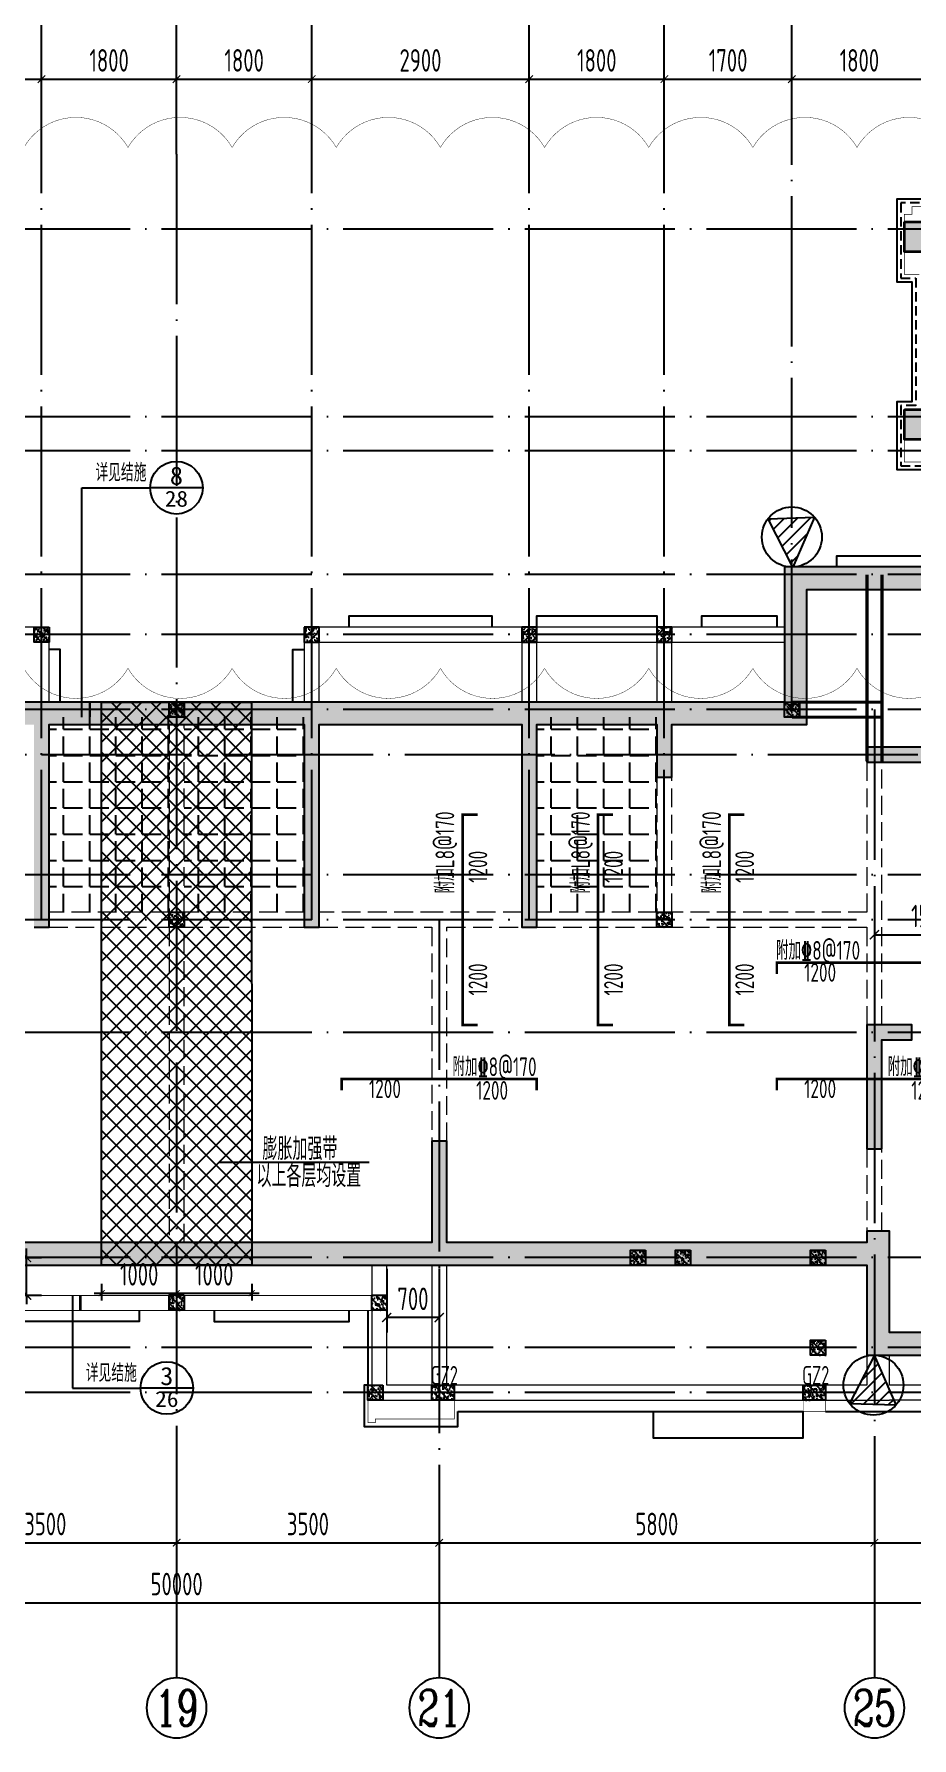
# Model space of a CAD drawing. Extents: x -668857 to 143095, y -247466 to 228182.
# Drawn here: x -192000 to -180300, y 189597 to 212298 of the extents above; entities that cross this region are included whole.
import ezdxf
from ezdxf.enums import TextEntityAlignment as Align

# ---------------------------------------------------------------- set-up
doc = ezdxf.new("R2010")
doc.units = 0
doc.header["$LTSCALE"] = 1000
for name, pattern in [('DASH', [0.35, 0.25, -0.1]), ('DOTE', [2.42, 2, -0.2, 0.02, -0.2]), ('HIDDEN', [0.375, 0.25, -0.125])]:
    doc.linetypes.add(name, pattern=pattern)
doc.layers.get('0').update_dxf_attribs({"linetype": 'CONTINUOUS'})
doc.layers.get('DEFPOINTS').update_dxf_attribs({"linetype": 'CONTINUOUS'})
for name, color, linetype in [('A-AXIS', 1, 'CONTINUOUS'), ('A-DOTE', 10, 'DOTE'), ('AXIS_NUM', 7, 'CONTINUOUS'), ('DIM', 2, 'CONTINUOUS'), ('DIM_IDEN', 67, 'CONTINUOUS'), ('PUB_TEXT', 2, 'CONTINUOUS'), ('ROOF', 183, 'CONTINUOUS'), ('S-B板填充', 251, 'CONTINUOUS'), ('S-B板配筋', 6, 'CONTINUOUS'), ('S-B板配筋号', 7, 'CONTINUOUS'), ('S-L主梁线', 4, 'DASH'), ('S-Q墙填充', 252, 'CONTINUOUS'), ('S-Q墙实线', 6, 'CONTINUOUS'), ('S-Q墙标注', 3, 'CONTINUOUS'), ('S-X详图标注', 3, 'CONTINUOUS'), ('S-Y一般标注', 3, 'CONTINUOUS'), ('S-Z柱填充', 252, 'CONTINUOUS'), ('S-Z柱实线', 6, 'CONTINUOUS'), ('S-板正筋', 2, 'CONTINUOUS'), ('S-构造柱', 212, 'CONTINUOUS'), ('S-构造柱编号', 130, 'CONTINUOUS'), ('S-楼板文字', 7, 'CONTINUOUS'), ('S-洞口边线', 7, 'CONTINUOUS'), ('后浇带', 8, 'CONTINUOUS'), ('看线', 251, 'CONTINUOUS')]:
    doc.layers.add(name, color=color, linetype=linetype)
doc.layers.add('审图修改', color=2, linetype='CONTINUOUS', plot=False)
doc.layers.add('配箍校核', color=34, linetype='CONTINUOUS', plot=False)
doc.styles.add('_TCH_AXIS', font='COMPLEX', dxfattribs={"bigfont": 'GBCBIG'})
doc.styles.add('_TCH_LABEL', font='simhei.ttf')
doc.styles.add('TSSD_Axis', font='complex.shx', dxfattribs={"width": 0.7, "bigfont": 'hztxt.shx'})
doc.styles.add('TSSD_DIMENSION', font='Tssdeng.shx', dxfattribs={"width": 0.7, "bigfont": 'tssdchn.shx'})
doc.styles.add('TSSD_REIN', font='tssdeng.shx', dxfattribs={"width": 0.7, "height": 300, "bigfont": 'tssdchn.shx'})
doc.styles.add('结构文字', font='zstxt.shx', dxfattribs={"width": 0.7, "bigfont": 'zshz.shx'})
doc.dimstyles.new('STRUCK', dxfattribs={"dimtxt": 400, "dimasz": 121, "dimexe": 200, "dimexo": 150, "dimgap": 115, "dimtad": 1, "dimdec": 0, "dimdsep": 46, "dimtxsty": '结构文字', "dimblk": 'ARCHTICK', "dimcen": 400, "dimclrd": 3, "dimclre": 3, "dimclrt": 7, "dimadec": 0, "dimazin": 0, "dimtfac": 1, "dimtdec": 0, "dimtix": 1, "dimtmove": 2, "dimatfit": 3, "dimldrblk": '_DIMX', "dimfxl": 0, "dimtolj": 1, "dimtzin": 0, "dimarcsym": 0})
doc.dimstyles.new('TSSD_100_100', dxfattribs={"dimtxt": 300, "dimasz": 100, "dimexe": 100, "dimexo": 250, "dimgap": 100, "dimtad": 1, "dimdec": 0, "dimzin": 0, "dimdsep": 46, "dimtxsty": 'TSSD_DIMENSION', "dimblk": 'ARCHTICK', "dimcen": 0, "dimdle": 100, "dimclrt": 7, "dimadec": 0, "dimazin": 0, "dimtfac": 1, "dimtdec": 0, "dimtix": 1, "dimtmove": 2, "dimatfit": 3, "dimldrblk": 'ARCHTICK', "dimfxl": 0, "dimtolj": 1, "dimtzin": 0, "dimarcsym": 0})
doc.dimstyles.new('TSSD_100_100$0', dxfattribs={"dimtxt": 300, "dimasz": 80, "dimexe": 100, "dimexo": 250, "dimgap": 100, "dimtad": 1, "dimdec": 0, "dimzin": 0, "dimdsep": 46, "dimtxsty": 'TSSD_DIMENSION', "dimblk": 'ARCHTICK', "dimcen": 0, "dimdle": 100, "dimclrd": 3, "dimclre": 3, "dimclrt": 7, "dimadec": 0, "dimazin": 0, "dimtfac": 1, "dimtdec": 0, "dimtix": 1, "dimtmove": 2, "dimatfit": 3, "dimldrblk": 'ARCHTICK', "dimfxl": 0, "dimtolj": 1, "dimtzin": 0, "dimarcsym": 0})

# ---------------------------------------------------------------- blocks, each defined once
blk = doc.blocks.new('_ArchTick')
at = {"color": 0, "linetype": 'ByBlock', "const_width": 0.15}
blk.add_lwpolyline([(-0.5, -0.5), (0.5, 0.5)], dxfattribs=at)
blk = doc.blocks.new('*D226')
at = {"layer": 'DEFPOINTS', "color": 0}
for p in [(27800, 22100), (24900, 21100), (27800, 21100)]:
    blk.add_point(p, dxfattribs=at)
at = {"layer": 'S-Y一般标注', "color": 0, "lineweight": -2}
for p, q in [((24800, 22100), (27900, 22100)), ((24900, 21350), (24900, 22200)), ((27800, 21350), (27800, 22200))]:
    blk.add_line(p, q, dxfattribs=at)
at = {"layer": 'S-Y一般标注', "color": 0, "lineweight": -2, "xscale": 100, "yscale": 100, "zscale": 100, "rotation": 180}
blk.add_blockref('_ArchTick', (24900, 22100), dxfattribs=at)
at = {"layer": 'S-Y一般标注', "color": 0, "lineweight": -2, "xscale": 100, "yscale": 100, "zscale": 100}
blk.add_blockref('_ArchTick', (27800, 22100), dxfattribs=at)
at = {"layer": 'S-Y一般标注', "color": 7, "insert": (26350, 22350), "char_height": 300, "attachment_point": 5, "style": 'TSSD_DIMENSION'}
blk.add_mtext('\\A1;2900', dxfattribs=at)
blk = doc.blocks.new('*D227')
at = {"layer": 'DEFPOINTS', "color": 0}
for p in [(29600, 22100), (27800, 21100), (29600, 21100)]:
    blk.add_point(p, dxfattribs=at)
at = {"layer": 'S-Y一般标注', "color": 0, "lineweight": -2}
for p, q in [((27700, 22100), (29700, 22100)), ((27800, 21350), (27800, 22200)), ((29600, 21350), (29600, 22200))]:
    blk.add_line(p, q, dxfattribs=at)
at = {"layer": 'S-Y一般标注', "color": 0, "lineweight": -2, "xscale": 100, "yscale": 100, "zscale": 100, "rotation": 180}
blk.add_blockref('_ArchTick', (27800, 22100), dxfattribs=at)
at = {"layer": 'S-Y一般标注', "color": 0, "lineweight": -2, "xscale": 100, "yscale": 100, "zscale": 100}
blk.add_blockref('_ArchTick', (29600, 22100), dxfattribs=at)
at = {"layer": 'S-Y一般标注', "color": 7, "insert": (28700, 22350), "char_height": 300, "attachment_point": 5, "style": 'TSSD_DIMENSION'}
blk.add_mtext('\\A1;1800', dxfattribs=at)
blk = doc.blocks.new('*D228')
at = {"layer": 'DEFPOINTS', "color": 0}
for p in [(31400, 22100), (29600, 21100), (31400, 21100)]:
    blk.add_point(p, dxfattribs=at)
at = {"layer": 'S-Y一般标注', "color": 0, "lineweight": -2}
for p, q in [((29500, 22100), (31500, 22100)), ((29600, 21350), (29600, 22200)), ((31400, 21350), (31400, 22200))]:
    blk.add_line(p, q, dxfattribs=at)
at = {"layer": 'S-Y一般标注', "color": 0, "lineweight": -2, "xscale": 100, "yscale": 100, "zscale": 100, "rotation": 180}
blk.add_blockref('_ArchTick', (29600, 22100), dxfattribs=at)
at = {"layer": 'S-Y一般标注', "color": 0, "lineweight": -2, "xscale": 100, "yscale": 100, "zscale": 100}
blk.add_blockref('_ArchTick', (31400, 22100), dxfattribs=at)
at = {"layer": 'S-Y一般标注', "color": 7, "insert": (30500, 22350), "char_height": 300, "attachment_point": 5, "style": 'TSSD_DIMENSION'}
blk.add_mtext('\\A1;1800', dxfattribs=at)
blk = doc.blocks.new('*D229')
at = {"layer": 'DEFPOINTS', "color": 0}
for p in [(34300, 22100), (31400, 21100), (34300, 21100)]:
    blk.add_point(p, dxfattribs=at)
at = {"layer": 'S-Y一般标注', "color": 0, "lineweight": -2}
for p, q in [((31300, 22100), (34400, 22100)), ((31400, 21350), (31400, 22200)), ((34300, 21350), (34300, 22200))]:
    blk.add_line(p, q, dxfattribs=at)
at = {"layer": 'S-Y一般标注', "color": 0, "lineweight": -2, "xscale": 100, "yscale": 100, "zscale": 100, "rotation": 180}
blk.add_blockref('_ArchTick', (31400, 22100), dxfattribs=at)
at = {"layer": 'S-Y一般标注', "color": 0, "lineweight": -2, "xscale": 100, "yscale": 100, "zscale": 100}
blk.add_blockref('_ArchTick', (34300, 22100), dxfattribs=at)
at = {"layer": 'S-Y一般标注', "color": 7, "insert": (32850, 22350), "char_height": 300, "attachment_point": 5, "style": 'TSSD_DIMENSION'}
blk.add_mtext('\\A1;2900', dxfattribs=at)
blk = doc.blocks.new('*D230')
at = {"layer": 'DEFPOINTS', "color": 0}
for p in [(36100, 22100), (34300, 21100), (36100, 21100)]:
    blk.add_point(p, dxfattribs=at)
at = {"layer": 'S-Y一般标注', "color": 0, "lineweight": -2}
for p, q in [((34200, 22100), (36200, 22100)), ((34300, 21350), (34300, 22200)), ((36100, 21350), (36100, 22200))]:
    blk.add_line(p, q, dxfattribs=at)
at = {"layer": 'S-Y一般标注', "color": 0, "lineweight": -2, "xscale": 100, "yscale": 100, "zscale": 100, "rotation": 180}
blk.add_blockref('_ArchTick', (34300, 22100), dxfattribs=at)
at = {"layer": 'S-Y一般标注', "color": 0, "lineweight": -2, "xscale": 100, "yscale": 100, "zscale": 100}
blk.add_blockref('_ArchTick', (36100, 22100), dxfattribs=at)
at = {"layer": 'S-Y一般标注', "color": 7, "insert": (35200, 22350), "char_height": 300, "attachment_point": 5, "style": 'TSSD_DIMENSION'}
blk.add_mtext('\\A1;1800', dxfattribs=at)
blk = doc.blocks.new('*D231')
at = {"layer": 'DEFPOINTS', "color": 0}
for p in [(37800, 22100), (36100, 21100), (37800, 21100)]:
    blk.add_point(p, dxfattribs=at)
at = {"layer": 'S-Y一般标注', "color": 0, "lineweight": -2}
for p, q in [((36000, 22100), (37900, 22100)), ((36100, 21350), (36100, 22200)), ((37800, 21350), (37800, 22200))]:
    blk.add_line(p, q, dxfattribs=at)
at = {"layer": 'S-Y一般标注', "color": 0, "lineweight": -2, "xscale": 100, "yscale": 100, "zscale": 100, "rotation": 180}
blk.add_blockref('_ArchTick', (36100, 22100), dxfattribs=at)
at = {"layer": 'S-Y一般标注', "color": 0, "lineweight": -2, "xscale": 100, "yscale": 100, "zscale": 100}
blk.add_blockref('_ArchTick', (37800, 22100), dxfattribs=at)
at = {"layer": 'S-Y一般标注', "color": 7, "insert": (36950, 22350), "char_height": 300, "attachment_point": 5, "style": 'TSSD_DIMENSION'}
blk.add_mtext('\\A1;1700', dxfattribs=at)
blk = doc.blocks.new('*D254')
at = {"layer": 'DEFPOINTS', "color": 0}
for p in [(39600, 22100), (37800, 21100), (39600, 21100)]:
    blk.add_point(p, dxfattribs=at)
at = {"layer": 'S-Y一般标注', "color": 0, "lineweight": -2}
for p, q in [((37700, 22100), (39700, 22100)), ((37800, 21350), (37800, 22200)), ((39600, 21350), (39600, 22200))]:
    blk.add_line(p, q, dxfattribs=at)
at = {"layer": 'S-Y一般标注', "color": 0, "lineweight": -2, "xscale": 100, "yscale": 100, "zscale": 100, "rotation": 180}
blk.add_blockref('_ArchTick', (37800, 22100), dxfattribs=at)
at = {"layer": 'S-Y一般标注', "color": 0, "lineweight": -2, "xscale": 100, "yscale": 100, "zscale": 100}
blk.add_blockref('_ArchTick', (39600, 22100), dxfattribs=at)
at = {"layer": 'S-Y一般标注', "color": 7, "insert": (38700, 22350), "char_height": 300, "attachment_point": 5, "style": 'TSSD_DIMENSION'}
blk.add_mtext('\\A1;1800', dxfattribs=at)
blk = doc.blocks.new('*D259')
at = {"layer": 'DEFPOINTS', "color": 0}
for p in [(26100, 3600), (29600, 3600), (29600, 2600)]:
    blk.add_point(p, dxfattribs=at)
at = {"layer": 'S-Y一般标注', "color": 0, "lineweight": -2}
for p, q in [((26100, 3350), (26100, 2500)), ((29600, 3350), (29600, 2500)), ((26000, 2600), (29700, 2600))]:
    blk.add_line(p, q, dxfattribs=at)
at = {"layer": 'S-Y一般标注', "color": 0, "lineweight": -2, "xscale": 100, "yscale": 100, "zscale": 100, "rotation": 180}
blk.add_blockref('_ArchTick', (26100, 2600), dxfattribs=at)
at = {"layer": 'S-Y一般标注', "color": 0, "lineweight": -2, "xscale": 100, "yscale": 100, "zscale": 100}
blk.add_blockref('_ArchTick', (29600, 2600), dxfattribs=at)
at = {"layer": 'S-Y一般标注', "color": 7, "insert": (27850, 2850), "char_height": 300, "attachment_point": 5, "style": 'TSSD_DIMENSION'}
blk.add_mtext('\\A1;3500', dxfattribs=at)
blk = doc.blocks.new('ts_axno')
at = {"color": 0, "linetype": 'ByBlock', "lineweight": -2}
blk.add_circle((0, 0), 0.5, dxfattribs=at)
at = {"color": 0, "linetype": 'ByBlock', "lineweight": -2, "style": 'TSSD_Axis', "width": 0.7}
blk.add_attdef('A', text='', height=0.6, dxfattribs=at).set_placement((0, 0), align=Align.MIDDLE_CENTER)
blk = doc.blocks.new('*D260')
at = {"layer": 'DEFPOINTS', "color": 0}
for p in [(33100, 3600), (38900, 3600), (38900, 2600)]:
    blk.add_point(p, dxfattribs=at)
at = {"layer": 'S-Y一般标注', "color": 0, "lineweight": -2}
for p, q in [((33100, 3350), (33100, 2500)), ((38900, 3350), (38900, 2500)), ((33000, 2600), (39000, 2600))]:
    blk.add_line(p, q, dxfattribs=at)
at = {"layer": 'S-Y一般标注', "color": 0, "lineweight": -2, "xscale": 100, "yscale": 100, "zscale": 100, "rotation": 180}
blk.add_blockref('_ArchTick', (33100, 2600), dxfattribs=at)
at = {"layer": 'S-Y一般标注', "color": 0, "lineweight": -2, "xscale": 100, "yscale": 100, "zscale": 100}
blk.add_blockref('_ArchTick', (38900, 2600), dxfattribs=at)
at = {"layer": 'S-Y一般标注', "color": 7, "insert": (36000, 2850), "char_height": 300, "attachment_point": 5, "style": 'TSSD_DIMENSION'}
blk.add_mtext('\\A1;5800', dxfattribs=at)
blk = doc.blocks.new('*D264')
at = {"layer": 'DEFPOINTS', "color": 0}
for p in [(4600, 3600), (54600, 3600), (54600, 1800)]:
    blk.add_point(p, dxfattribs=at)
at = {"layer": 'S-Y一般标注', "color": 0, "lineweight": -2}
for p, q in [((4600, 3350), (4600, 1700)), ((54600, 3350), (54600, 1700)), ((4500, 1800), (54700, 1800))]:
    blk.add_line(p, q, dxfattribs=at)
at = {"layer": 'S-Y一般标注', "color": 0, "lineweight": -2, "xscale": 100, "yscale": 100, "zscale": 100, "rotation": 180}
blk.add_blockref('_ArchTick', (4600, 1800), dxfattribs=at)
at = {"layer": 'S-Y一般标注', "color": 0, "lineweight": -2, "xscale": 100, "yscale": 100, "zscale": 100}
blk.add_blockref('_ArchTick', (54600, 1800), dxfattribs=at)
at = {"layer": 'S-Y一般标注', "color": 7, "insert": (29600, 2050), "char_height": 300, "attachment_point": 5, "style": 'TSSD_DIMENSION'}
blk.add_mtext('\\A1;50000', dxfattribs=at)
blk = doc.blocks.new('*D267')
at = {"layer": 'DEFPOINTS', "color": 0}
for p in [(29600, 3600), (33100, 3600), (33100, 2600)]:
    blk.add_point(p, dxfattribs=at)
at = {"layer": 'S-Y一般标注', "color": 0, "lineweight": -2}
for p, q in [((29600, 3350), (29600, 2500)), ((33100, 3350), (33100, 2500)), ((29500, 2600), (33200, 2600))]:
    blk.add_line(p, q, dxfattribs=at)
at = {"layer": 'S-Y一般标注', "color": 0, "lineweight": -2, "xscale": 100, "yscale": 100, "zscale": 100, "rotation": 180}
blk.add_blockref('_ArchTick', (29600, 2600), dxfattribs=at)
at = {"layer": 'S-Y一般标注', "color": 0, "lineweight": -2, "xscale": 100, "yscale": 100, "zscale": 100}
blk.add_blockref('_ArchTick', (33100, 2600), dxfattribs=at)
at = {"layer": 'S-Y一般标注', "color": 7, "insert": (31350, 2850), "char_height": 300, "attachment_point": 5, "style": 'TSSD_DIMENSION'}
blk.add_mtext('\\A1;3500', dxfattribs=at)
blk = doc.blocks.new('*D268')
at = {"layer": 'DEFPOINTS', "color": 0}
for p in [(38900, 3600), (40850, 3600), (40850, 2600)]:
    blk.add_point(p, dxfattribs=at)
at = {"layer": 'S-Y一般标注', "color": 0, "lineweight": -2}
for p, q in [((38900, 3350), (38900, 2500)), ((40850, 3350), (40850, 2500)), ((38800, 2600), (40950, 2600))]:
    blk.add_line(p, q, dxfattribs=at)
at = {"layer": 'S-Y一般标注', "color": 0, "lineweight": -2, "xscale": 100, "yscale": 100, "zscale": 100, "rotation": 180}
blk.add_blockref('_ArchTick', (38900, 2600), dxfattribs=at)
at = {"layer": 'S-Y一般标注', "color": 0, "lineweight": -2, "xscale": 100, "yscale": 100, "zscale": 100}
blk.add_blockref('_ArchTick', (40850, 2600), dxfattribs=at)
at = {"layer": 'S-Y一般标注', "color": 7, "insert": (39875, 2850), "char_height": 300, "attachment_point": 5, "style": 'TSSD_DIMENSION'}
blk.add_mtext('\\A1;1950', dxfattribs=at)
blk = doc.blocks.new('20210803.08135812')
at = {"color": 1, "const_width": 8}
for points in [[(35150, 15500), (34950, 15500), (34950, 16300), (35050, 16300), (35050, 16400), (35340, 16400), (35340, 16400), (35460, 16400), (35460, 16400), (35750, 16400), (35750, 16300), (35850, 16300), (35850, 16200)], [(35150, 13700), (34950, 13700), (34950, 13000), (35450, 13000)]]:
    blk.add_lwpolyline(points, dxfattribs=at)
at = {"color": 30, "const_width": 8}
for points in [[(27800, 500), (27800, 200), (27900, 200), (27900, 250), (28950, 250), (28950, 500)], [(33600, 500), (33600, 350), (33900, 350), (33900, 500)]]:
    blk.add_lwpolyline(points, dxfattribs=at)
at = {"layer": '看线', "color": 201}
for points in [[(35950, 16200), (35950, 16500), (34850, 16500), (34850, 15400), (35050, 15400), (35050, 13800), (34850, 13800), (34850, 12900), (35450, 12900)], [(27800, 700), (27750, 700), (27750, 150), (29000, 150), (29000, 350)]]:
    blk.add_lwpolyline(points, dxfattribs=at)
at = {"layer": '看线', "color": 201, "linetype": 'HIDDEN', "ltscale": 0.5}
blk.add_lwpolyline([(35900, 16200), (35900, 16450), (34900, 16450), (34900, 15450), (35100, 15450), (35100, 13750), (34900, 13750), (34900, 12950), (35450, 12950)], dxfattribs=at)
at = {"layer": '看线', "color": 202, "ltscale": 0.5}
for points in [[(34050, 11600), (34050, 11750), (35250, 11750), (35250, 11600)], [(27550, 10800), (27550, 10950), (29450, 10950), (29450, 10800)], [(30050, 10800), (30050, 10950), (31650, 10950), (31650, 10800)], [(32250, 10800), (32250, 10950), (33250, 10950), (33250, 10800)], [(23700, 9800), (23700, 10500), (23550, 10500)], [(26800, 9800), (26800, 10500), (26950, 10500)], [(24750, 1700), (24750, 1550), (22950, 1550), (22950, 1700)], [(25750, 1700), (25750, 1550), (27550, 1550), (27550, 1700)], [(27800, 1700), (27800, 700)], [(29000, 350), (33600, 350)], [(31600, 350), (31600, 0), (33600, 0), (33600, 350)], [(33900, 350), (35200, 350)]]:
    blk.add_lwpolyline(points, dxfattribs=at)
blk = doc.blocks.new('20210807.15313460')
at = {"layer": 'S-Q墙填充', "ltscale": 0.5}
h = blk.add_hatch(dxfattribs=at)
h.set_pattern_fill('ARMORED', color=252, scale=30, style=0)
h.set_pattern_definition([(50, (11951.9, 28771.39), (215.17805, -18.82564), [22.5, -247.5]), (355, (11951.9, 28771.4), (-41.6254, 225.65764), [18, -198]), (100.4514, (11969.82, 28769.82), (173.5528, 206.83186), [19.12206, -210.34263]), (46.1842, (11951.9, 28831.4), (320.1723, -49.6557), [33.75, -371.25]), (96.6356, (11978.57, 28827.25), (280.3988, 292.2354), [28.6831, -315.5139]), (351.1842, (11951.9, 28831.4), (280.3986, 292.2356), [27, -297]), (21, (11981.9, 28816.39), (179.07212, -120.78567), [22.5, -247.5]), (326, (11981.9, 28816.4), (72.9946, 217.545), [18, -198]), (71.4514, (11996.82, 28806.32), (252.0668, 96.75915), [19.12206, -210.34263]), (37.5, (11951.89, 28771.39), (3.647957, 99.868156), [0, -195.6, 0, -201, 0, -198.75]), (7.5, (11951.89, 28771.39), (78.92086, 118.32351), [0, -114.6, 0, -191.1, 0, -75.75]), (327.5, (11884.99, 28771.39), (160.14673, -6.76646), [0, -75, 0, -234, 0, -310.5]), (317.5, (11855, 28771.39), (174.95585, 30.0315), [0, -97.5, 0, -155.4, 0, -220.5]), (45, (11951.9, 28771.39), (-106.06602, 106.06602), [])])
h.paths.add_polyline_path([(111116, 66140), (109616, 66140), (109216, 66140), (106316, 66140), (105866, 66140), (104966, 66140), (104516, 66140), (102916, 66140), (102916, 67040), (102916, 67940), (102366, 67940), (100716, 67940), (100116, 67942), (100115, 68190), (96916, 68190), (96916, 67940), (96316, 67940), (94716, 67940), (94116, 67940), (94116, 67040), (94116, 66140), (81316, 66140), (80866, 66140), (79966, 66140), (79516, 66140), (77916, 66140), (77916, 67040), (77916, 67940), (77366, 67940), (75715, 67940), (75116, 67940), (75116, 68190), (71916, 68190), (71916, 67940), (71316, 67940), (69716, 67940), (69116, 67940), (69116, 67040), (69116, 66140), (60916, 66140), (60916, 63240), (60916, 60640), (60916, 58640), (63616, 58640), (70116, 58639), (70116, 57440), (71166, 57440), (73516, 57440), (75866, 57440), (76916, 57440), (76916, 58640), (82516, 58640), (83416, 58640), (86016, 58640), (88616, 58640), (89516, 58640), (95216, 58640), (95216, 57440), (96166, 57440), (98516, 57440), (100866, 57440), (101816, 57440), (101816, 58640), (107516, 58640), (108416, 58640), (111116, 58640)])
h.paths.add_polyline_path([(64616, 58940), (64616, 60290), (64416, 60290), (64416, 58940), (63616, 58940), (61216, 58940), (61216, 60640), (61216, 63140), (61816, 63140), (61816, 63340), (61216, 63340), (61216, 65840), (61516, 65840), (62416, 65840), (62716, 65840), (62716, 65290), (62916, 65290), (62916, 65840), (65616, 65840), (65616, 63140), (65816, 63140), (65816, 65840), (66166, 65840), (67066, 65840), (67416, 65840), (67416, 65140), (67616, 65140), (67616, 65840), (69416, 65840), (69416, 67040), (69416, 67640), (69716, 67640), (71316, 67640), (72016, 67640), (72016, 66540), (72216, 66540), (72216, 67840), (72216, 67890), (74816, 67890), (74816, 67840), (74816, 66540), (75016, 66540), (75016, 67640), (75715, 67640), (77366, 67640), (77616, 67640), (77616, 67040), (77616, 65840), (79416, 65840), (79416, 65140), (79616, 65140), (79616, 65840), (79966, 65840), (80866, 65840), (81216, 65840), (81216, 63140), (81416, 63140), (81416, 65840), (84116, 65840), (84116, 63140), (84316, 63140), (84316, 65840), (84616, 65840), (85616, 65840), (85916, 65840), (85916, 65840), (86116, 65840), (86116, 65840), (86416, 65840), (87416, 65840), (87716, 65840), (87716, 63139), (87916, 63139), (87916, 65840), (90616, 65840), (90616, 63140), (90816, 63140), (90816, 65840), (91166, 65840), (92066, 65840), (92416, 65840), (92416, 65140), (92616, 65140), (92616, 65840), (94416, 65840), (94416, 67040), (94416, 67640), (94716, 67640), (96316, 67640), (97016, 67640), (97016, 66540), (97216, 66540), (97216, 67890), (99816, 67890), (99816, 66540), (100016, 66540), (100016, 67640), (100716, 67640), (102366, 67640), (102616, 67640), (102616, 67040), (102616, 65840), (104416, 65840), (104416, 65140), (104616, 65140), (104616, 65840), (104966, 65840), (105866, 65840), (106216, 65840), (106216, 63140), (106416, 63140), (106416, 65840), (109116, 65840), (109116, 65290), (109316, 65290), (109316, 65840), (109616, 65840), (110516, 65840), (110816, 65840), (110816, 63340), (110216, 63340), (110216, 63140), (110816, 63140), (110816, 60640), (110816, 58940), (108416, 58940), (107616, 58940), (107616, 60290), (107416, 60290), (107416, 58940), (101816, 58940), (101816, 59090), (101516, 59090), (101516, 58740), (101516, 57740), (100866, 57740), (98516, 57740), (96166, 57740), (95516, 57740), (95516, 58740), (95516, 59090), (95216, 59090), (95216, 58940), (89616, 58940), (89616, 60290), (89416, 60290), (89416, 58940), (88616, 58940), (86016, 58940), (83416, 58940), (82616, 58940), (82616, 60290), (82416, 60290), (82416, 58940), (76916, 58939), (76916, 59090), (76616, 59090), (76616, 58739), (76616, 57740), (75866, 57740), (73516, 57740), (71166, 57740), (70416, 57740), (70416, 58739), (70416, 59090), (70116, 59090), (70116, 58939)], flags=16)
at = {"layer": 'S-Q墙填充'}
h = blk.add_hatch(color=252, dxfattribs=at)
h.dxf.hatch_style = 1
h.paths.add_polyline_path([(95216, 65340), (96816, 65340), (97216, 65340), (97216, 65840), (97016, 65840), (97016, 65540), (96816, 65540), (95216, 65540)])
h = blk.add_hatch(color=252, dxfattribs=at)
h.dxf.hatch_style = 1
h.paths.add_polyline_path([(95416, 60189), (95416, 61640), (95816, 61640), (95816, 61840), (95216, 61840), (95216, 60189)])
at = {"layer": 'S-Z柱填充'}
for points in [[(95716, 72540), (96116, 72540), (96116, 72140), (95716, 72140)], [(95716, 70040), (96116, 70040), (96116, 69640), (95716, 69640)]]:
    blk.add_hatch(color=256, dxfattribs=at).paths.add_polyline_path(points)
at = {"layer": 'S-L主梁线', "linetype": 'ByBlock', "lineweight": 18}
for p, q in [((84316, 67140), (81316, 67140)), ((84316, 66140), (84316, 67140)), ((87716, 67140), (87716, 66140)), ((90716, 67140), (87716, 67140)), ((92516, 67140), (90716, 67140)), ((94116, 67140), (92516, 67140)), ((87916, 66940), (90616, 66940)), ((87916, 66140), (87916, 66940)), ((90616, 66940), (90616, 66140)), ((90816, 66940), (92416, 66940)), ((90816, 66140), (90816, 66940)), ((92416, 66940), (92416, 66140)), ((92616, 66940), (94116, 66940)), ((92616, 66140), (92616, 66940)), ((88616, 58640), (88616, 56840)), ((88816, 57040), (88816, 58640)), ((89416, 58640), (89416, 57040)), ((89616, 57040), (89616, 58640)), ((83416, 58235), (88616, 58240)), ((83416, 58035), (88616, 58040)), ((95216, 57440), (95216, 57040)), ((95516, 57040), (95516, 57440)), ((89416, 57040), (88816, 57040)), ((95216, 57040), (89616, 57040)), ((101516, 57040), (95516, 57040)), ((88616, 56840), (89516, 56840)), ((89516, 56840), (95516, 56840)), ((101516, 56840), (95516, 56840))]:
    blk.add_line(p, q, dxfattribs=at)
at = {"layer": 'S-L主梁线', "linetype": 'DASH', "lineweight": 18}
for p, q in [((85916, 65840), (85916, 63340)), ((86116, 63340), (86116, 65840)), ((95216, 65340), (95216, 63340)), ((95416, 63240), (95416, 65340)), ((92416, 65140), (92416, 63340)), ((92616, 63340), (92616, 65140)), ((85916, 63340), (84316, 63340)), ((87716, 63340), (86116, 63340)), ((89516, 63340), (87916, 63340)), ((90616, 63340), (89516, 63340)), ((92416, 63340), (90816, 63340)), ((95216, 63340), (92616, 63340)), ((84316, 63140), (85916, 63140)), ((85916, 63140), (85916, 58940)), ((86116, 63140), (87716, 63140)), ((86116, 58940), (86116, 63140)), ((87916, 63140), (89416, 63140)), ((89416, 63140), (89416, 60290)), ((89616, 63140), (90616, 63140)), ((89616, 60290), (89616, 63140)), ((90816, 63140), (92516, 63140)), ((92516, 63140), (95216, 63140)), ((95216, 63140), (95216, 61840)), ((95416, 61840), (95416, 63240)), ((95216, 60189), (95216, 59090)), ((95416, 59090), (95416, 60189))]:
    blk.add_line(p, q, dxfattribs=at)
at = {"layer": 'S-Q墙实线'}
for points in [[(96916, 67940), (94116, 67940), (94116, 66140), (81316, 66140), (80866, 66140), (79966, 66140), (79516, 66140), (77916, 66140), (77916, 67940), (75116, 67940), (75116, 68190), (71916, 68190), (71916, 67940), (69116, 67940), (69116, 66140), (60916, 66140)], [(60916, 58640), (70116, 58639), (70116, 57440), (70966, 57440), (73516, 57440), (76066, 57440), (76916, 57440), (76916, 58640), (95216, 58640), (95216, 57440), (101816, 57440)], [(101516, 57740), (95516, 57740), (95516, 59090), (95216, 59090), (95216, 58940), (89616, 58940), (89616, 60290), (89416, 60290), (89416, 58940), (88716, 58940), (88616, 58940), (86016, 58940), (83416, 58940)], [(84116, 63140), (84316, 63140), (84316, 65840), (87716, 65840), (87716, 63140), (87916, 63140), (87916, 65840), (90616, 65840), (90616, 63140), (90816, 63140), (90816, 65840), (91166, 65840), (92066, 65840), (92416, 65840), (92416, 65140), (92616, 65140), (92616, 65840), (94416, 65840), (94416, 67040), (94416, 67640), (97016, 67640)]]:
    blk.add_lwpolyline(points, dxfattribs=at)
for points in [[(95216, 65340), (96816, 65340), (97216, 65340), (97216, 65840), (97016, 65840), (97016, 65540), (96816, 65540), (95216, 65540)], [(95416, 60189), (95416, 61640), (95816, 61640), (95816, 61840), (95216, 61840), (95216, 60189)]]:
    blk.add_lwpolyline(points, close=True, dxfattribs=at)
at = {"layer": 'S-Z柱实线', "lineweight": 35}
for points in [[(95716, 72540), (96116, 72540), (96116, 72140), (95716, 72140)], [(95716, 70040), (96116, 70040), (96116, 69640), (95716, 69640)]]:
    blk.add_lwpolyline(points, close=True, dxfattribs=at)
blk = doc.blocks.new('20210730.02141516')
at = {"layer": 'S-构造柱'}
h = blk.add_hatch(dxfattribs=at)
h.set_pattern_fill('ARMORED', color=256, scale=15, angle=-90, style=0)
h.set_pattern_definition([(320, (-154189.41, 3278673.45), (-9.4128202, -107.5890274), [11.25, -123.75]), (265, (-154189.41, 3278673.45), (112.82882, 20.8127), [9, -99]), (10.4514, (-154190.19, 3278664.49), (103.4159313, -86.7764073), [9.5610285, -105.1713168]), (316.1842, (-154159.41, 3278673.45), (-24.827852, -160.0861573), [16.875, -185.625]), (6.6356, (-154161.48, 3278660.11), (146.117681, -140.199406), [14.341543, -157.75695]), (261.1842, (-154159.41, 3278673.45), (146.11779, -140.199292), [13.5, -148.5]), (291, (-154166.91, 3278658.45), (-60.3928336, -89.5360578), [11.25, -123.75]), (236, (-154166.91, 3278658.45), (108.7725068, -36.4972998), [9, -99]), (341.4514, (-154171.94, 3278650.99), (48.3795745, -126.0333943), [9.5610285, -105.1713168]), (307.5, (-154189.41, 3278673.454), (49.93407807, -1.8239783), [0, -97.8, 0, -100.5, 0, -99.375]), (277.5, (-154189.41, 3278673.454), (59.1617568, -39.4604306), [0, -57.3, 0, -95.55, 0, -37.875]), (237.5, (-154189.41, 3278706.904), (-3.38323076, -80.07336543), [0, -37.5, 0, -117, 0, -155.25]), (227.5, (-154189.41, 3278721.904), (15.0157473, -87.4779254), [0, -48.75, 0, -77.7, 0, -110.25]), (315, (-154189.41, 3278673.454), (53.0330086, 53.0330086), [])])
h.paths.add_polyline_path([(200, 200), (200, 0), (0, 0), (0, 200)])
blk.add_lwpolyline([(200, 200), (200, 0), (0, 0), (0, 200)], close=True, dxfattribs=at)
blk = doc.blocks.new('20210809.18224761')
at = {"layer": 'S-构造柱'}
h = blk.add_hatch(dxfattribs=at)
h.set_pattern_fill('ARMORED', color=256, scale=15, angle=-90, style=0)
h.set_pattern_definition([(320, (-154189.41, 3278673.45), (-9.4128202, -107.5890274), [11.25, -123.75]), (265, (-154189.41, 3278673.45), (112.82882, 20.8127), [9, -99]), (10.4514, (-154190.19, 3278664.49), (103.4159313, -86.7764073), [9.5610285, -105.1713168]), (316.1842, (-154159.41, 3278673.45), (-24.827852, -160.0861573), [16.875, -185.625]), (6.6356, (-154161.48, 3278660.11), (146.117681, -140.199406), [14.341543, -157.75695]), (261.1842, (-154159.41, 3278673.45), (146.11779, -140.199292), [13.5, -148.5]), (291, (-154166.91, 3278658.45), (-60.3928336, -89.5360578), [11.25, -123.75]), (236, (-154166.91, 3278658.45), (108.7725068, -36.4972998), [9, -99]), (341.4514, (-154171.94, 3278650.99), (48.3795745, -126.0333943), [9.5610285, -105.1713168]), (307.5, (-154189.41, 3278673.454), (49.93407807, -1.8239783), [0, -97.8, 0, -100.5, 0, -99.375]), (277.5, (-154189.41, 3278673.454), (59.1617568, -39.4604306), [0, -57.3, 0, -95.55, 0, -37.875]), (237.5, (-154189.41, 3278706.904), (-3.38323076, -80.07336543), [0, -37.5, 0, -117, 0, -155.25]), (227.5, (-154189.41, 3278721.904), (15.0157473, -87.4779254), [0, -48.75, 0, -77.7, 0, -110.25]), (315, (-154189.41, 3278673.454), (53.0330086, 53.0330086), [])])
h.paths.add_polyline_path([(300, 200), (300, 0), (0, 0), (0, 200)])
blk.add_lwpolyline([(300, 200), (300, 0), (0, 0), (0, 200)], close=True, dxfattribs=at)
blk = doc.blocks.new('20210809.18235135')
at = {"layer": '配箍校核'}
blk.add_blockref('20210809.18224761', (12, 0), dxfattribs=at)
at = {"layer": 'S-构造柱编号', "color": 2, "linetype": 'ByBlock', "style": 'TSSD_REIN', "width": 0.65}
blk.add_text('GZ2', height=250, dxfattribs=at).set_placement((0, 206, 0))
blk = doc.blocks.new('20210809.18285270')
at = {"layer": 'ROOF'}
for p in [(23200, 10100), (25000, 9100), (25000, 6300), (31500, 6300), (31150, 1800), (31750, 1800), (33550, 1800), (25000, 1200)]:
    blk.add_blockref('20210730.02141516', p, dxfattribs=at)
at = {"layer": 'ROOF', "xscale": -1, "rotation": 4.61764226855621e-08}
for p in [(27000, 10100), (29900, 10100), (31700, 10100)]:
    blk.add_blockref('20210730.02141516', p, dxfattribs=at)
at = {"layer": 'ROOF', "rotation": 359.9999999538236}
for p in [(33200, 9100), (27700, 1200), (33550, 600), (27650, 0)]:
    blk.add_blockref('20210730.02141516', p, dxfattribs=at)
at = {"layer": '配箍校核'}
for p in [(28488, 0), (33438, 0)]:
    blk.add_blockref('20210809.18235135', p, dxfattribs=at)
blk = doc.blocks.new('*D475')
at = {"layer": 'DEFPOINTS', "color": 0}
for p in [(-186959, 202189), (-186259, 202189), (-186959, 201389)]:
    blk.add_point(p, dxfattribs=at)
at = {"layer": 'S-Q墙标注', "color": 3, "lineweight": -2}
for p, q in [((-186959, 202039), (-186959, 201189)), ((-186259, 202039), (-186259, 201189)), ((-186259, 201389), (-186959, 201389))]:
    blk.add_line(p, q, dxfattribs=at)
at = {"layer": 'S-Q墙标注', "color": 3, "lineweight": -2, "xscale": 121, "yscale": 121, "zscale": 121, "rotation": 180}
blk.add_blockref('_ArchTick', (-186959, 201389), dxfattribs=at)
at = {"layer": 'S-Q墙标注', "color": 3, "lineweight": -2, "xscale": 121, "yscale": 121, "zscale": 121}
blk.add_blockref('_ArchTick', (-186259, 201389), dxfattribs=at)
at = {"layer": 'S-Q墙标注', "color": 7, "insert": (-186609, 201639), "char_height": 300, "attachment_point": 5, "style": 'TSSD_REIN'}
blk.add_mtext('\\A1;700', dxfattribs=at)
blk = doc.blocks.new('_DIMX')
blk.add_line((-150, 0), (150, 0))
at = {"const_width": 50}
blk.add_lwpolyline([(-70, -70), (70, 70)], dxfattribs=at)
blk = doc.blocks.new('*D476')
at = {"layer": 'DEFPOINTS', "color": 0}
for p in [(-180458, 207289), (-178959, 207289), (-178959, 206489)]:
    blk.add_point(p, dxfattribs=at)
at = {"layer": 'S-Q墙标注', "color": 3, "lineweight": -2}
for p, q in [((-180458, 207139), (-180458, 206289)), ((-178959, 207139), (-178959, 206289)), ((-180458, 206489), (-178959, 206489))]:
    blk.add_line(p, q, dxfattribs=at)
at = {"layer": 'S-Q墙标注', "color": 3, "lineweight": -2, "xscale": 121, "yscale": 121, "zscale": 121, "rotation": 180}
blk.add_blockref('_ArchTick', (-180458, 206489), dxfattribs=at)
at = {"layer": 'S-Q墙标注', "color": 3, "lineweight": -2, "xscale": 121, "yscale": 121, "zscale": 121}
blk.add_blockref('_ArchTick', (-178959, 206489), dxfattribs=at)
at = {"layer": 'S-Q墙标注', "color": 7, "insert": (-179709, 206739), "char_height": 300, "attachment_point": 5, "style": 'TSSD_REIN'}
blk.add_mtext('\\A1;1500', dxfattribs=at)
blk = doc.blocks.new('*D483')
at = {"layer": 'DEFPOINTS', "color": 0}
for p in [(-192559, 202189), (-191759, 202189), (-192559, 201689)]:
    blk.add_point(p, dxfattribs=at)
at = {"layer": 'S-Q墙标注', "color": 3, "lineweight": -2}
for p, q in [((-191759, 202189), (-191759, 202310)), ((-192409, 202189), (-191559, 202189)), ((-191759, 201689), (-191759, 202189)), ((-192409, 201689), (-191559, 201689)), ((-191759, 201689), (-191759, 201568))]:
    blk.add_line(p, q, dxfattribs=at)
at = {"layer": 'S-Q墙标注', "color": 3, "lineweight": -2, "xscale": 121, "yscale": 121, "zscale": 121}
for p, rotation in [((-191759, 202189), 270), ((-191759, 201689), 90)]:
    blk.add_blockref('_ArchTick', p, dxfattribs=dict(at, rotation=rotation))
at = {"layer": 'S-Q墙标注', "color": 7, "insert": (-192009, 201939), "char_height": 300, "attachment_point": 5, "rotation": 90, "style": 'TSSD_REIN'}
blk.add_mtext('\\A1;500', dxfattribs=at)
blk = doc.blocks.new('*D894')
at = {"layer": 'DEFPOINTS', "color": 0}
for p in [(-191100, 195897), (-190100, 195897), (-190100, 195524)]:
    blk.add_point(p, dxfattribs=at)
at = {"layer": 'DIM', "color": 3, "lineweight": -2}
for p, q in [((-191200, 195524), (-190000, 195524)), ((-191100, 195647), (-191100, 195424)), ((-190100, 195647), (-190100, 195424))]:
    blk.add_line(p, q, dxfattribs=at)
at = {"layer": 'DIM', "color": 3, "lineweight": -2, "xscale": 80, "yscale": 80, "zscale": 80, "rotation": 180}
blk.add_blockref('_ArchTick', (-191100, 195524), dxfattribs=at)
at = {"layer": 'DIM', "color": 3, "lineweight": -2, "xscale": 80, "yscale": 80, "zscale": 80}
blk.add_blockref('_ArchTick', (-190100, 195524), dxfattribs=at)
at = {"layer": 'DIM', "color": 7, "insert": (-190600, 195774), "char_height": 300, "attachment_point": 5, "style": 'TSSD_DIMENSION'}
blk.add_mtext('\\A1;1000', dxfattribs=at)
blk = doc.blocks.new('*D895')
at = {"layer": 'DEFPOINTS', "color": 0}
for p in [(-190100, 195897), (-189100, 195897), (-189100, 195524)]:
    blk.add_point(p, dxfattribs=at)
at = {"layer": 'DIM', "color": 3, "lineweight": -2}
for p, q in [((-190200, 195524), (-189000, 195524)), ((-190100, 195647), (-190100, 195424)), ((-189100, 195647), (-189100, 195424))]:
    blk.add_line(p, q, dxfattribs=at)
at = {"layer": 'DIM', "color": 3, "lineweight": -2, "xscale": 80, "yscale": 80, "zscale": 80, "rotation": 180}
blk.add_blockref('_ArchTick', (-190100, 195524), dxfattribs=at)
at = {"layer": 'DIM', "color": 3, "lineweight": -2, "xscale": 80, "yscale": 80, "zscale": 80}
blk.add_blockref('_ArchTick', (-189100, 195524), dxfattribs=at)
at = {"layer": 'DIM', "color": 7, "insert": (-189600, 195774), "char_height": 300, "attachment_point": 5, "style": 'TSSD_DIMENSION'}
blk.add_mtext('\\A1;1000', dxfattribs=at)
blk = doc.blocks.new('20210810.07371259')
at = {"layer": 'DIM_IDEN'}
for p, q in [((26054, 14161), (26963, 14161)), ((26054, 11105), (26054, 14161)), ((27663, 14161), (26963, 14161)), ((25926, 3405), (25926, 2166)), ((25926, 2166), (26835, 2166)), ((27535, 2166), (26835, 2166))]:
    blk.add_line(p, q, dxfattribs=at)
at = {"layer": 'DIM_IDEN', "const_width": 35}
for points in [[(26159, 11105), (26159, 11305)], [(26031, 3405), (26031, 3205)]]:
    blk.add_lwpolyline(points, dxfattribs=at)
at = {"layer": 'DIM_IDEN'}
for centre in [(27313, 14161), (27185, 2166)]:
    blk.add_circle(centre, 350, dxfattribs=at)
at = {"layer": 'PUB_TEXT', "style": '_TCH_AXIS'}
for p in [(26233, 14245), (26105, 2249)]:
    blk.add_text('详见结施', height=236.3, dxfattribs=at).set_placement(p)
at = {"layer": 'PUB_TEXT', "style": '_TCH_LABEL'}
for s, height, width, p, p2 in [('8', 242, 1.017143, (27225, 14200), (27401, 14200)), ('28', 212.3, 1.011364, (27159, 13908), (27467, 13908)), ('3', 242, 1.00565, (27098, 2205), (27272, 2205)), ('26', 211.6, 1.022989, (27029, 1914), (27341, 1914))]:
    blk.add_text(s, height=height, dxfattribs=dict(at, width=width)).set_placement(p, p2, align=Align.FIT)
blk = doc.blocks.new('20210824.17574258')
at = {"layer": 'S-B板配筋', "lineweight": 35, "const_width": 35}
for points in [[(99803, -105824), (99603, -105824), (99603, -103024), (99803, -103024)], [(101610, -105824), (101410, -105824), (101410, -103024), (101610, -103024)], [(103358, -105824), (103158, -105824), (103158, -103024), (103358, -103024)], [(103792, -105147), (103792, -104997), (107043, -104997), (107043, -105147)], [(97992, -106697), (97992, -106547), (100592, -106547), (100592, -106697)], [(103792, -106697), (103792, -106547), (106392, -106547), (106392, -106697)]]:
    blk.add_lwpolyline(points, dxfattribs=at)
at = {"layer": 'S-B板配筋号', "style": 'TSSD_REIN', "width": 0.7}
for s, p in [('附加L8@170', (99243, -103526)), ('附加L8@170', (101051, -103526)), ('附加L8@170', (102798, -103526)), ('1200', (99683, -103718)), ('1200', (101490, -103718)), ('1200', (103238, -103718)), ('1200', (99683, -105219)), ('1200', (101490, -105219)), ('1200', (103238, -105219))]:
    blk.add_text(s, height=250, rotation=450, dxfattribs=at).set_placement(p, align=Align.TOP_CENTER)
at = {"layer": 'S-B板配筋号', "color": 1, "style": 'TSSD_REIN', "width": 0.7}
for p in [(103781, -104957), (99469, -106507), (105269, -106507)]:
    blk.add_text('附加%%1328@170', height=250, dxfattribs=at).set_placement(p)
at = {"layer": 'S-B板配筋号', "style": 'TSSD_REIN', "width": 0.7}
for p in [(104369, -105000), (98569, -106550), (99997, -106572), (104369, -106550), (105797, -106572)]:
    blk.add_text('1200', height=250, dxfattribs=at).set_placement(p, align=Align.TOP_CENTER)
blk = doc.blocks.new('20210726.16350016')
at = {"layer": 'A-AXIS'}
for p, q in [((27800, 21100), (27800, 23900)), ((29600, 21100), (29600, 23900)), ((31400, 21100), (31400, 23900)), ((34300, 21100), (34300, 23900)), ((36100, 21100), (36100, 23900)), ((37800, 21100), (37800, 23900)), ((29600, 3600), (29600, 800)), ((33100, 3600), (33100, 800)), ((38900, 3600.1), (38900, 800.1))]:
    blk.add_line(p, q, dxfattribs=at)
at = {"layer": 'A-DOTE'}
for p, q in [((27800, 10900), (27800, 21100)), ((29600, 21100), (29600, 3600)), ((31400, 10900), (31400, 21100)), ((34300, 10900), (34300, 21100)), ((36100, 10900), (36100, 21100)), ((37800, 13700), (37800, 21100)), ((55600, 20100), (3600, 20100)), ((55600, 17600), (3600, 17600)), ((55600, 17150), (3600, 17150)), ((55600, 15500), (3600, 15500)), ((55600, 14700), (3600, 14700)), ((55600, 13700), (3600, 13700)), ((38900.2, 13700), (38900, 3600)), ((3600, 13100.3), (55600, 13100.3)), ((55600, 11500), (3600, 11500)), ((55600, 10900), (3600, 10900)), ((33100, 10900), (33100, 3600)), ((55600, 9400), (3600, 9400)), ((55600, 6400), (3600, 6400)), ((55600, 5200), (3600, 5200)), ((55600, 4600), (3600, 4600))]:
    blk.add_line(p, q, dxfattribs=at)
at = {"layer": 'A-AXIS'}
ref = blk.add_blockref('ts_axno', (29600, 400), dxfattribs=dict(at, xscale=-800, yscale=800, zscale=800, rotation=180))
ref.add_attrib('13', '19', dxfattribs={"layer": 'AXIS_NUM', "height": 480, "style": 'TSSD_Axis', "width": 0.7}).set_placement((29600, 400), align=Align.MIDDLE_CENTER)
ref = blk.add_blockref('ts_axno', (33100, 400), dxfattribs=dict(at, xscale=-800, yscale=800, zscale=800, rotation=180))
ref.add_attrib('13', '21', dxfattribs={"layer": 'AXIS_NUM', "height": 480, "style": 'TSSD_Axis', "width": 0.7}).set_placement((33100, 400), align=Align.MIDDLE_CENTER)
ref = blk.add_blockref('ts_axno', (38900, 400.1), dxfattribs=dict(at, xscale=-800, yscale=800, zscale=800, rotation=180))
ref.add_attrib('17', '25', dxfattribs={"layer": 'AXIS_NUM', "height": 480, "style": 'TSSD_Axis', "width": 0.7}).set_placement((38900, 400.1), align=Align.MIDDLE_CENTER)
at = {"layer": 'S-Y一般标注'}
for base, p1, p2, picture, middle in [((27800, 22100), (24900, 21100), (27800, 21100), '*D226', (26350, 22350)), ((29600, 22100), (27800, 21100), (29600, 21100), '*D227', (28700, 22350)), ((31400, 22100), (29600, 21100), (31400, 21100), '*D228', (30500, 22350)), ((34300, 22100), (31400, 21100), (34300, 21100), '*D229', (32850, 22350)), ((36100, 22100), (34300, 21100), (36100, 21100), '*D230', (35200, 22350)), ((37800, 22100), (36100, 21100), (37800, 21100), '*D231', (36950, 22350)), ((39600, 22100), (37800, 21100), (39600, 21100), '*D254', (38700, 22350)), ((54600, 1800), (4600, 3600), (54600, 3600), '*D264', (29600, 2050)), ((29600, 2600), (26100, 3600), (29600, 3600), '*D259', (27850, 2850)), ((33100, 2600), (29600, 3600), (33100, 3600), '*D267', (31350, 2850)), ((38900, 2600.1), (33100, 3600), (38900, 3600.1), '*D260', (36000, 2850.1)), ((40850, 2600.1), (38900, 3600.1), (40850, 3600.1), '*D268', (39875, 2850.1))]:
    dim = blk.add_linear_dim(base=base, p1=p1, p2=p2, dimstyle='TSSD_100_100', dxfattribs=at)
    dim.commit()
    dim.dimension.update_dxf_attribs({"geometry": picture, "text_midpoint": middle})
blk = doc.blocks.new('20210810.19131159')
at = {"layer": 'S-Q墙标注'}
dim = blk.add_linear_dim(base=(123507.3, 59573.8), p1=(122007.5, 60373.8), p2=(123507.3, 60373.8), dimstyle='STRUCK', override={"dimtxt": 300, "dimgap": 100, "dimtxsty": 'TSSD_REIN'}, dxfattribs=at)
dim.commit()
dim.dimension.update_dxf_attribs({"geometry": '*D476', "text_midpoint": (122757.4, 59823.8), "insert": (302465.9, -146915)})
for base, p1, p2, angle, picture, middle in [((110707.3, 55273.8), (109907.3, 54773.8), (109907.3, 55273.8), 90, '*D483', (110457.3, 55023.8)), ((115507.3, 54473.8), (116207.3, 55273.8), (115507.3, 55273.8), 180, '*D475', (115857.3, 54723.8))]:
    dim = blk.add_linear_dim(base=base, p1=p1, p2=p2, angle=angle, dimstyle='STRUCK', override={"dimtxt": 300, "dimgap": 100, "dimtxsty": 'TSSD_REIN'}, dxfattribs=at)
    dim.commit()
    dim.dimension.update_dxf_attribs({"geometry": picture, "text_midpoint": middle, "insert": (302465.9, -146915)})

msp = doc.modelspace()

# ---------------------------------------------------------------- hatches: boundary and pattern name
at = {"layer": 'S-B板填充'}
h = msp.add_hatch(dxfattribs=at)
h.set_pattern_fill('ANGLE', color=252, scale=50, style=0)
h.set_pattern_definition([(0, (-94166.53, 54953.35), (0, 349.25), [254, -95.25]), (90, (-94166.53, 54953.35), (-349.25, 2e-14), [254, -95.25])])
h.paths.add_polyline_path([(-191800.47, 203197.21), (-190200.46, 203197.21), (-190200.46, 200597.22), (-191800.47, 200597.22)])
h = msp.add_hatch(dxfattribs=at)
h.set_pattern_fill('ANGLE', color=252, scale=50, style=0)
h.set_pattern_definition([(0, (-92366.5, 54953.35), (0, 349.25), [254, -95.25]), (90, (-92366.5, 54953.35), (-349.25, 2e-14), [254, -95.25])])
h.paths.add_polyline_path([(-190000.44, 203197.21), (-188400.43, 203197.21), (-188400.43, 200597.22), (-190000.44, 200597.22)])
h = msp.add_hatch(dxfattribs=at)
h.set_pattern_fill('ANGLE', color=252, scale=50, style=0)
h.set_pattern_definition([(0, (-87666.5, 54953.35), (0, 349.25), [254, -95.25]), (90, (-87666.5, 54953.35), (-349.25, 2e-14), [254, -95.25])])
h.paths.add_polyline_path([(-185300.46, 203197.21), (-183700.44, 203197.21), (-183700.44, 200597.22), (-185300.46, 200597.22)])
at = {"layer": 'S-X详图标注'}
h = msp.add_hatch(dxfattribs=at)
h.set_pattern_fill('METAL', color=256, scale=30, style=0)
h.set_pattern_definition([(45, (-37073.43, -220796.6), (-84.852814, 84.852814), [])])
h.paths.add_polyline_path([(-181887.49, 205197.42), (-182218.07, 205840.37), (-181599.29, 205860.45)])
h = msp.add_hatch(dxfattribs=at)
h.set_pattern_fill('METAL', color=256, scale=30, style=0)
h.set_pattern_definition([(45, (-69264.93, -17056.15), (-84.852814, 84.852814), [])])
h.paths.add_polyline_path([(-180800.37, 194697.34), (-181130.95, 194054.39), (-180512.16, 194034.31)])
at = {"layer": '后浇带'}
h = msp.add_hatch(dxfattribs=at)
h.set_pattern_fill('ANSI37', color=144, scale=1500, angle=90, style=0)
h.set_pattern_definition([(135, (-1291336.87, -998402.12), (-132.582521, -132.582521), []), (225, (-1291336.87, -998402.12), (132.582521, -132.582521), [])])
h.paths.add_polyline_path([(-191100.26, 195896.88), (-191100.44, 203396.88), (-189100.44, 203396.88), (-189100.26, 195896.88)])

# ---------------------------------------------------------------- linework, layer by layer
at = {"layer": 'S-X详图标注'}
for points in [[(-181887.49, 205197.42), (-182218.07, 205840.37), (-181599.29, 205860.45), (-181887.49, 205197.42)], [(-180800.37, 194697.34), (-181130.95, 194054.39), (-180512.16, 194034.31), (-180800.37, 194697.34)]]:
    msp.add_lwpolyline(points, dxfattribs=at)
for centre in [(-181900.47, 205597.21), (-180813.34, 194297.55)]:
    msp.add_circle(centre, 400, dxfattribs=at)
at = {"layer": 'S-板正筋', "color": 5, "linetype": 'DASH', "const_width": 42.86}
for points in [[(-180900.47, 202606.77), (-180900.47, 205097.21)], [(-180700.46, 202606.77), (-180700.46, 205097.21)], [(-180700.46, 203397.21), (-181900.47, 203397.21)], [(-180700.46, 203197.21), (-181900.47, 203197.21)]]:
    msp.add_lwpolyline(points, dxfattribs=at)
at = {"layer": 'S-洞口边线'}
msp.add_line((-189528.2, 197270.08), (-187532.51, 197270.08), dxfattribs=at)
at = {"layer": '后浇带', "color": 144}
msp.add_lwpolyline([(-191100.26, 195896.88), (-191100.44, 203396.88), (-189100.44, 203396.88), (-189100.26, 195896.88)], close=True, dxfattribs=at)
at = {"layer": '审图修改', "color": 2, "const_width": 5}
for points in [[(-207404.22, 210787.12, -0.57735027), (-206016.24, 210787.12, -0.57735027), (-204628.26, 210787.12, -0.57735027), (-203240.28, 210787.12, -0.57735027), (-201852.3, 210787.12, -0.57735027), (-200464.31, 210787.12, -0.57735027), (-199076.33, 210787.12, -0.57735027), (-197688.35, 210787.12, -0.57735027), (-196300.37, 210787.12, -0.57735027), (-194912.39, 210787.12, -0.57735027), (-193524.41, 210787.12, -0.57735027), (-192136.42, 210787.12, -0.57735027), (-190748.44, 210787.12, -0.57735027), (-189360.46, 210787.12, -0.57735027), (-187972.48, 210787.12, -0.57735027), (-186584.5, 210787.12, -0.57735027), (-185196.52, 210787.12, -0.57735027), (-183808.53, 210787.12, -0.57735027), (-182420.55, 210787.12, -0.57735027), (-181032.57, 210787.12, -0.57735027), (-179644.59, 210787.12, -0.57735027)], [(-179644.59, 203847.21, -0.57735027), (-181032.57, 203847.21, -0.57735027), (-182420.55, 203847.21, -0.57735027), (-183808.53, 203847.21, -0.57735027), (-185196.52, 203847.21, -0.57735027), (-186584.5, 203847.21, -0.57735027), (-187972.48, 203847.21, -0.57735027), (-189360.46, 203847.21, -0.57735027), (-190748.44, 203847.21, -0.57735027), (-192136.42, 203847.21, -0.57735027)]]:
    msp.add_lwpolyline(points, format="xyb", dxfattribs=at)

# ---------------------------------------------------------------- block references
msp.add_blockref('20210803.08135812', (-215350.47, 193597.21))
at = {"layer": 'A-DOTE'}
msp.add_blockref('20210726.16350016', (-219700.47, 189597.17), dxfattribs=at)
at = {"layer": 'PUB_TEXT'}
msp.add_blockref('20210810.07371259', (-217416.35, 192092.59), dxfattribs=at)
at = {"layer": 'S-B板配筋'}
msp.add_blockref('20210824.17574258', (-285893.08, 304921.28), dxfattribs=at)
at = {"layer": 'S-Q墙填充'}
msp.add_blockref('20210807.15313460', (-276116.11, 137257.65), dxfattribs=at)
at = {"layer": 'S-Q墙标注'}
msp.add_blockref('20210810.19131159', (-302807.79, 140723.41), dxfattribs=at)
at = {"layer": '配箍校核'}
msp.add_blockref('20210809.18285270', (-215200.48, 194097.05), dxfattribs=at)

# ---------------------------------------------------------------- texts
at = {"layer": 'S-楼板文字', "style": 'TSSD_REIN', "width": 0.7}
for s, p in [('膨胀加强带', (-188956.08, 197295.16)), ('以上各层均设置', (-189036.1, 196936.39))]:
    msp.add_text(s, height=300, dxfattribs=at).set_placement(p)

# ---------------------------------------------------------------- dimensions: what is measured, and where the dimension line sits
at = {"layer": 'DIM'}
for base, p1, p2, picture, middle in [((-190100.26, 195524.09), (-191100.26, 195896.88), (-190100.26, 195896.88), '*D894', (-190600.26, 195774.09)), ((-189100.26, 195524.09), (-190100.26, 195896.88), (-189100.26, 195896.88), '*D895', (-189600.26, 195774.09))]:
    dim = msp.add_linear_dim(base=base, p1=p1, p2=p2, dimstyle='TSSD_100_100$0', dxfattribs=at)
    dim.commit()
    dim.dimension.update_dxf_attribs({"geometry": picture, "text_midpoint": middle})

doc.saveas('drawing.dxf')
